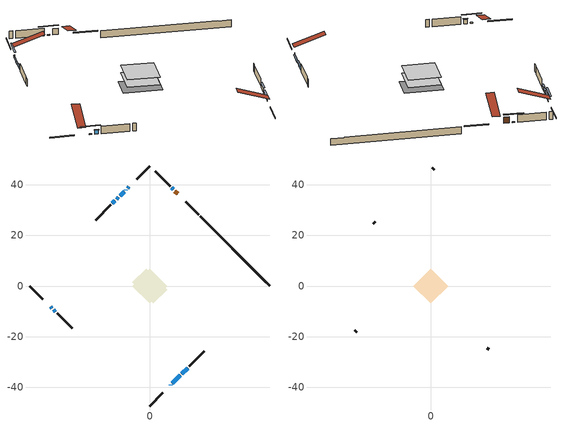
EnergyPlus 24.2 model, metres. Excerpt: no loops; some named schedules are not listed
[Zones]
conditioned space
 floor adiabatic (AdiabaticFloorConstruction): -6.9,0 0,6.9 6.9,0 0,-6.9 z0.55
 floor foundation (Slab1 construction): -6.86,1.4 -1.4,6.86 6.86,-1.4 1.4,-6.86 z-1.74
 wall outside (RimJoist1 construction): 0,-47.38 5.15,-42.23 / -47.38,0 -42.23,-5.15 / 0,47.38 -5.15,42.23 / 19.28,28.1 14.13,33.25 z0.55:0.85
 wall outside (AdiabaticWallConstruction 1): 11.05,36.33 9.88,37.5 z0.55:2.58
 wall outside (AdiabaticWallConstruction): 8.23,-39.15 8.31,-39.07 / -9.42,37.95 -9.5,37.88 z0.55:1.77; 9.22,38.15 8.68,38.69 / -8.23,39.15 -8.77,38.61 / -39.15,-8.23 -38.61,-8.77 z0.55:0.81; -10.16,37.22 -11.7,35.67 / -12.36,35.02 -13.1,34.28 / 8.96,-38.41 12.05,-35.32 z0.55:1.21; -13.75,33.62 -14.72,32.65 z0.55:1.47; 12.71,-34.67 14.96,-32.42 / -37.95,-9.42 -37.21,-10.16 z0.55:1.82
 wall outside (Wall1 construction): 15.61,-31.76 21.56,-25.82 / -36.56,-10.82 -30.61,-16.76 / -15.38,32 -21.32,26.05 / 8.03,39.35 2.08,45.29 z0.55:2.99
 wall foundation (FoundationWall1 construction): 19.93,27.44,-1.74 19.93,27.44,0.55 44.63,2.74,0.55 44.63,2.74,0.4 47.38,0,0.4 47.38,0,-1.74
 window (WindowConstruction 6): 8.23,-39.15 8.31,-39.07 z0.55:1.77
 window (WindowConstruction 8): 9.22,38.16 8.68,38.69 z0.55:0.8
 window (WindowConstruction 9): -8.23,39.15 -8.77,38.61 z0.55:0.8
 window (WindowConstruction 10): -39.15,-8.23 -38.61,-8.77 z0.55:0.8
 window (WindowConstruction 7): -9.42,37.95 -9.5,37.88 z0.55:1.77
 window (WindowConstruction): -10.16,37.22 -11.7,35.67 z0.55:1.21
 window (WindowConstruction 1): -12.36,35.02 -13.1,34.28 z0.55:1.21
 window (WindowConstruction 2): -13.75,33.62 -14.72,32.65 z0.55:1.46
 window (WindowConstruction 3): 8.96,-38.41 12.05,-35.32 z0.55:1.21
 window (WindowConstruction 4): 12.71,-34.67 14.96,-32.42 z0.55:1.82
 window (WindowConstruction 5): -37.95,-9.42 -37.21,-10.16 z0.55:1.82
 door (Door): 11.04,36.33 9.88,37.5 z0.55:2.58
 ceiling adiabatic (AdiabaticFloorConstruction): 0,-6.9 6.9,0 0,6.9 -6.9,0 z0.55
attic - vented
 floor to conditioned space (Floor1 construction Reversed): -6.9,0 0,6.9 6.9,0 0,-6.9 z2.99
 wall outside (Wall2 construction): 22.21,-25.16 22.98,-24.39 / -29.96,-17.42 -29.19,-18.19 / -21.98,25.4 -22.75,24.63 / 1.43,45.95 0.66,46.72 z0.55:2.99
 roof outside (Roof1 construction): 7.57,-39.8,2.99 0.85,-33.08,6.16 -0.92,-34.85,6.16 5.8,-41.57,2.99; -39.8,-7.57,2.99 -33.08,-0.85,6.16 -34.85,0.92,6.16 -41.57,-5.8,2.99; -7.57,39.8,2.99 -0.85,33.08,6.16 0.92,34.85,6.16 -5.8,41.57,2.99; 11.7,35.67,2.99 4.98,28.95,6.16 6.75,27.18,6.16 13.47,33.9,2.99
shading: 6.82,40.56 11.09,36.29 11.38,36.58 7.11,40.85 z3.44; -10.63,36.74 -6.36,41.01 -6.65,41.3 -10.93,37.03 z3.44; -36.74,-10.63 -41.01,-6.36 -41.3,-6.65 -37.03,-10.93 z3.44; -11.84,35.53 -10.01,37.36 -10.31,37.65 -12.14,35.82 z1.41; -13.24,34.14 -12.22,35.16 -12.51,35.45 -13.53,34.43 z1.41; -14.87,32.51 -13.61,33.77 -13.9,34.06 -15.16,32.8 z1.67; 12.2,-35.18 8.82,-38.56 9.11,-38.85 12.49,-35.47 z1.41; 15.1,-32.28 12.57,-34.81 12.86,-35.1 15.39,-32.57 z2.02; -37.07,-10.3 -38.09,-9.28 -38.38,-9.57 -37.36,-10.6 z2.02
[Building]
Building 1: Terrain=Suburbs
[Site:Location]
Edmonton Intl AP_AB: Latitude {deg}=53.31; Longitude {deg}=-113.58; Time Zone {hr}=-7; Elevation {m}=723; Keep Site Location Information=Yes
[Site:GroundTemperature:Shallow]
-1.56185, -3.61833, -3.78302, -2.80711, 1.11059, 5.01004, 8.39065, 10.5322, 10.7141, 8.97234, 5.67794, 1.89811
[Site:WaterMainsTemperature]
Calculation Method=Schedule; Temperature Schedule=mains temperature schedule
[Material] Roughness=Rough; Thermal Absorptance=0.9
Name | Thickness {m} | Conductivity {W/m-K} | Density {kg/m3} | Specific Heat {J/kg-K} | Solar Absorptance | Visible Absorptance
asphalt or fiberglass shingles | 0.00635 | 0.162714 | 1121.4 | 1465.45 | 0.4 | 0.4
ceiling loosefill ins | 0.0846667 | 0.0480833 | 16.02 | 1046.75 | 0.7 | 0.7
ceiling stud and cavity | 0.1397 | 0.10883 | 65.682 | 1177.47 | 0.7 | 0.7
concrete 4.0 in. | 0.1016 | 1.803125 | 2242.8 | 837.4 | 0.7 | 0.7
concrete 8.0 in. | 0.2032 | 1.803125 | 2242.8 | 837.4 | 0.7 | 0.7
door material | 0.04445 | 0.053851 | 512.64 | 1214.23 | 0.7 | 0.7
exterior vertical ins | 0.00218552 | 0.029427 | 32.04 | 1214.23 | 0.7 | 0.7
floor covering | 0.0127 | 0.0433444 | 54.468 | 1339.84 | 0.6 | 0.6
floor rigid ins; wall rigid ins | 0.512978 | 0.029427 | 32.04 | 1214.23 | 0.7 | 0.7
floor stud and cavity | 0.1397 | 1.75129 | 37.0049 | 1207.88 | 0.7 | 0.7
furniture material conditioned space 1 | 0.1524 | 0.115458 | 640.8 | 1214.23 | 0.6 | 0.6
gypsum board | 0.0127 | 0.160291 | 801 | 837.4 | 0.6 | 0.6
gypsum board 1 | 0.0127 | 0.160291 | 801 | 837.4 | 0.7 | 0.7
osb sheathing 0.5 in. | 0.0127 | 0.115458 | 512.64 | 1214.23 | 0.7 | 0.7
osb sheathing 0.75 in. | 0.01905 | 0.115458 | 512.64 | 1214.23 | 0.7 | 0.7
rim joist stud and cavity | 0.0508 | 0.104357 | 50.32683 | 1063.81 | 0.6 | 0.6
wall stud and cavity | 0.1397 | 0.09367 | 139.0536 | 1170.24 | 0.7 | 0.7
wall stud and cavity 1 | 0.0889 | 6.1454 | 50.32683 | 1063.81 | 0.6 | 0.6
wall stud and cavity 2 | 0.0889 | 0.380278 | 52.3479 | 1209.89 | 0.7 | 0.7
wall stud and cavity 3 | 0.0889 | 0.391764 | 83.0341 | 1211.67 | 0.7 | 0.7
wood siding | 0.0254 | 0.102417 | 544.68 | 1172.36 | 0.4 | 0.4
wood siding 1 | 0.00254 | 0.102417 | 544.68 | 1172.36 | 0.4 | 0.4
wood siding 2; wood siding 3; wood siding 4 | 0.0254 | 0.102417 | 544.68 | 1172.36 | 0.7 | 0.7
[WindowMaterial:SimpleGlazingSystem]
Name | U-Factor {W/m2-K} | Solar Heat Gain Coefficient
WindowMaterial | 2.96448 | 0.57
WindowMaterial 1 | 2.983789 | 0.53
WindowMaterial 2 | 2.946882 | 0.58
WindowMaterial 3 | 2.90089 | 0.65
WindowMaterial 4 | 2.94177 | 0.59
WindowMaterial 5 | 3.28416 | 0.45
WindowMaterial 6 | 3.199553 | 0.3
[Construction]
AdiabaticFloorConstruction: floor stud and cavity, floor rigid ins, osb sheathing 0.75 in., floor covering
AdiabaticWallConstruction: wood siding 3, wall rigid ins, wall stud and cavity 2, gypsum board
AdiabaticWallConstruction 1: wood siding 4, wall rigid ins, wall stud and cavity 2, gypsum board
Door: door material
Floor1 construction Reversed: gypsum board, ceiling stud and cavity, ceiling loosefill ins
FoundationWall1 construction: concrete 8.0 in., gypsum board 1
furniture construction conditioned space 1: furniture material conditioned space 1
PartitionWallConstruction: gypsum board, wall stud and cavity 3, gypsum board
RimJoist1 construction: wood siding 2, rim joist stud and cavity
Roof1 construction: asphalt or fiberglass shingles
Slab1 construction: concrete 4.0 in.
Wall1 construction: wood siding, osb sheathing 0.5 in., wall stud and cavity, gypsum board
Wall2 construction: wood siding 1, wall stud and cavity 1
WindowConstruction; WindowConstruction 3: WindowMaterial
WindowConstruction 1: WindowMaterial 1
WindowConstruction 10; WindowConstruction 8; WindowConstruction 9: WindowMaterial 6
WindowConstruction 2: WindowMaterial 2
WindowConstruction 4: WindowMaterial 3
WindowConstruction 5: WindowMaterial 4
WindowConstruction 6; WindowConstruction 7: WindowMaterial 5
[Zone] Multiplier=1; Part of Total Floor Area=Yes
Name | Volume {m3}
attic - vented | 48.9635
conditioned space | 459.2
[Space]
Name | Zone | Volume {m3}
attic - vented 1 | attic - vented | 48.9635
conditioned space 1 | conditioned space | 459.2
[ZoneInfiltration:EffectiveLeakageArea]
infil attic - vented 1: Zone or Space=attic - vented 1; Schedule=Always On Discrete; Effective Air Leakage Area {cm2}=3311.65; Stack Coefficient=0.000389857; Wind Coefficient=1.33405e-05
[ZoneMixing]
whole house fan mix: Zone or Space=attic - vented; Schedule=Always On Continuous; Design Flow Rate Calculation Method=Flow/Zone; Design Flow Rate {m3/s}=0; Source Zone or Space=conditioned space
[SurfaceProperty:ExposedFoundationPerimeter]
Slab1: Exposed Perimeter Calculation Method=TotalExposedPerimeter; Total Exposed Perimeter {m}=38.812
[InternalMass] Zone or ZoneList=conditioned space; Space or SpaceList=conditioned space 1
Name | Construction | Surface Area {m2}
furniture mass conditioned space 1 | furniture construction conditioned space 1 | 74.1678
partition wall mass | PartitionWallConstruction | 185.42
[Lights]
interior lighting: Zone or ZoneList or Space or SpaceList=conditioned space 1; Schedule=interior lighting schedule; Design Level Calculation Method=LightingLevel; Lighting Level {W}=343.2; Return Air Fraction=0; Fraction Radiant=0.6; Fraction Visible=0.2; Fraction Replaceable=1
[People]
occupants: Zone or ZoneList or Space or SpaceList=conditioned space 1; Number of People Schedule=occupants schedule; Number of People Calculation Method=People; Number of People=3; Fraction Radiant=0.314171; Sensible Heat Fraction=0.56303; Activity Level Schedule=occupants activity schedule; Carbon Dioxide Generation Rate {m3/s-W}=0; Enable ASHRAE 55 Comfort Warnings=No; Mean Radiant Temperature Calculation Type=EnclosureAveraged
[ElectricEquipment] Zone or ZoneList or Space or SpaceList=conditioned space 1; Design Level Calculation Method=EquipmentLevel
Name | Schedule | Design Level {W} | Fraction Latent | Fraction Radiant | Fraction Lost
clothes dryer | clothes dryer schedule | 140.772 | 0.015 | 0.081 | 0.85
clothes washer | clothes washer schedule | 32.1985 | 0.03 | 0.162 | 0.7
cooking range | cooking range schedule | 215.147 | 0.08 | 0.432 | 0.2
dishwasher | dishwasher schedule | 66.8632 | 0.3 | 0.18 | 0.4
fridge | fridge schedule | 72.9452 | 0 | 0.6 | 0
mech vent bath fan 0 | mech vent bath fan 0 schedule | 50.2 | 0 | 0 | 1
mech vent bath fan 1 | mech vent bath fan 1 schedule | 50.2 | 0 | 0 | 1
mech vent house fan | mech vent house fan schedule | 0 | 0 | 0 | 1
mech vent house fan cfis | mech vent house fan cfis schedule | 0 | 0 | 0 | 0
mech vent range fan 0 | mech vent range fan 0 schedule | 57 | 0 | 0 | 1
misc plug loads | misc plug loads schedule | 494.7 | 0.045 | 0.513 | 0.1
whole house fan | Always On Discrete | 0 | 0 | 0 | 1
[OtherEquipment] Zone or ZoneList or Space or SpaceList=conditioned space 1; Design Level Calculation Method=EquipmentLevel
Name | Fuel Type | Schedule | Design Level {W} | Fraction Latent | Fraction Radiant | Fraction Lost
clothes dryer 1 | Electricity | clothes dryer schedule | 0 | 0.015 | 0.081 | 0.85
cooking range 1 | Electricity | cooking range schedule | 0 | 0.08 | 0.432 | 0.2
general water use latent | None | general water use schedule | 62.594 | 1 | 0 | 0
general water use sensible | None | general water use schedule | -61.6891 | 0 | 0.6 | 0
mech vent house fan latent load | None | Always On Discrete | 0 | 1 | 0 | 0
mech vent house fan sensible load | None | Always On Discrete | 0 | 0 | 0 | 0
water heater energy adjustment1 | NaturalGas | Always On Discrete | 0.01 | 0 | 0 | 1
[ZoneInfiltration:DesignFlowRate] Zone or ZoneList or Space or SpaceList=conditioned space 1; Schedule=Always On Discrete; Design Flow Rate Calculation Method=Flow/Zone; Design Flow Rate {m3/s}=0
infil flow; natural vent flow; whole house fan flow
[AvailabilityManager:Scheduled]
furnace airloop Availability Manager: Schedule=Always On Discrete
[Foundation:Kiva]
Foundation Kiva 1: Initial Indoor Air Temperature {C}=18; Wall Height Above Grade {m}=0.549981; Wall Depth Below Slab {m}=0.2032; Custom Block Material Name 1=exterior vertical ins; Custom Block Depth 1 {m}=2.28999; Custom Block X Position 1 {m}=0.2159; Custom Block Z Position 1 {m}=0
[Foundation:Kiva:Settings]
Soil Conductivity {W/m-K}=0.849921; Soil Density {kg/m3}=1842.3; Soil Specific Heat {J/kg-K}=418.7; Ground Solar Absorptivity=0.9; Ground Thermal Absorptivity=0.9; Ground Surface Roughness {m}=0.03; Far-Field Width {m}=40; Deep-Ground Boundary Condition=ZeroFlux; Deep-Ground Depth {m}=40; Minimum Cell Dimension {m}=0.2; Maximum Cell Growth Coefficient=3; Simulation Timestep=Timestep
[Exterior:Lights]
exterior lighting: Schedule=exterior lighting schedule; Design Level {W}=75.6
[EnergyManagementSystem:GlobalVariable]
furnace_airloop_Fan_RTF
infil_program_Qfan
infil_program_Qinf
natural_vent_program_Qnv
natural_vent_program_Qwhf
[EnergyManagementSystem:Sensor]
Name | Output:Variable or Output:Meter Index Key | Output:Variable or Output:Meter
airflow_gain | infil flow | Infiltration Sensible Heat Gain Energy
airflow_gain_1 | natural vent flow | Infiltration Sensible Heat Gain Energy
airflow_gain_2 | whole house fan flow | Infiltration Sensible Heat Gain Energy
airflow_loss | infil flow | Infiltration Sensible Heat Loss Energy
airflow_loss_1 | natural vent flow | Infiltration Sensible Heat Loss Energy
airflow_loss_2 | whole house fan flow | Infiltration Sensible Heat Loss Energy
clg_load_cond |  | Cooling:EnergyTransfer:Zone:CONDITIONED SPACE
clg_sp_s; clg_sp_s_1 | cooling setpoint | Schedule Value
clothes_dryer_exhaust_0_sch_s | clothes dryer exhaust 0 schedule | Schedule Value
cool_season | cooling season schedule | Schedule Value
htg_load_cond |  | Heating:EnergyTransfer:Zone:CONDITIONED SPACE
htg_sp_s; htg_sp_s_1 | heating setpoint | Schedule Value
ig_ee_conv | clothes dryer | Electric Equipment Convective Heating Energy
ig_ee_conv_2 | cooking range | Electric Equipment Convective Heating Energy
ig_ee_conv_4 | fridge | Electric Equipment Convective Heating Energy
ig_ee_conv_5 | misc plug loads | Electric Equipment Convective Heating Energy
ig_ee_conv_6 | whole house fan | Electric Equipment Convective Heating Energy
ig_ee_rad | clothes dryer | Electric Equipment Radiant Heating Energy
ig_ee_rad_2 | cooking range | Electric Equipment Radiant Heating Energy
ig_ee_rad_4 | fridge | Electric Equipment Radiant Heating Energy
ig_ee_rad_5 | misc plug loads | Electric Equipment Radiant Heating Energy
ig_ee_rad_6 | whole house fan | Electric Equipment Radiant Heating Energy
ig_lgt_conv | interior lighting | Lights Convective Heating Energy
ig_lgt_rad | interior lighting | Lights Radiant Heating Energy
ig_lgt_vis | interior lighting | Lights Visible Radiation Heating Energy
ig_oe_conv | clothes dryer 1 | Other Equipment Convective Heating Energy
ig_oe_conv_1 | cooking range 1 | Other Equipment Convective Heating Energy
ig_oe_conv_2 | general water use latent | Other Equipment Convective Heating Energy
ig_oe_conv_3 | general water use sensible | Other Equipment Convective Heating Energy
ig_oe_conv_4 | water heater energy adjustment1 | Other Equipment Convective Heating Energy
ig_oe_rad | clothes dryer 1 | Other Equipment Radiant Heating Energy
ig_oe_rad_1 | cooking range 1 | Other Equipment Radiant Heating Energy
ig_oe_rad_2 | general water use latent | Other Equipment Radiant Heating Energy
ig_oe_rad_3 | general water use sensible | Other Equipment Radiant Heating Energy
ig_oe_rad_4 | water heater energy adjustment1 | Other Equipment Radiant Heating Energy
ig_ppl_conv | occupants | People Convective Heating Energy
ig_ppl_rad | occupants | People Radiant Heating Energy
im_conv | furniture mass conditioned space 1 | Surface Inside Face Convection Heat Gain Energy
im_conv_1 | partition wall mass | Surface Inside Face Convection Heat Gain Energy
im_ig | furniture mass conditioned space 1 | Surface Inside Face Internal Gains Radiation Heat Gain Energy
im_ig_1 | partition wall mass | Surface Inside Face Internal Gains Radiation Heat Gain Energy
im_lgt | furniture mass conditioned space 1 | Surface Inside Face Lights Radiation Heat Gain Energy
im_lgt_1 | partition wall mass | Surface Inside Face Lights Radiation Heat Gain Energy
im_sol | furniture mass conditioned space 1 | Surface Inside Face Solar Radiation Heat Gain Energy
im_sol_1 | partition wall mass | Surface Inside Face Solar Radiation Heat Gain Energy
im_surf | furniture mass conditioned space 1 | Surface Inside Face Net Surface Thermal Radiation Heat Gain Energy
im_surf_1 | partition wall mass | Surface Inside Face Net Surface Thermal Radiation Heat Gain Energy
mech_vent_bath_fan_0_sch_s | mech vent bath fan 0 schedule | Schedule Value
mech_vent_bath_fan_1_sch_s | mech vent bath fan 1 schedule | Schedule Value
mech_vent_range_fan_0_sch_s | mech vent range fan 0 schedule | Schedule Value
mv_conv | mech vent bath fan 0 | Electric Equipment Convective Heating Energy
mv_conv_1 | mech vent bath fan 1 | Electric Equipment Convective Heating Energy
mv_conv_2 | mech vent house fan | Electric Equipment Convective Heating Energy
mv_conv_3 | mech vent house fan cfis | Electric Equipment Convective Heating Energy
mv_conv_4 | mech vent range fan 0 | Electric Equipment Convective Heating Energy
mv_conv_5 | mech vent house fan latent load | Other Equipment Convective Heating Energy
mv_conv_6 | mech vent house fan sensible load | Other Equipment Convective Heating Energy
mv_rad | mech vent bath fan 0 | Electric Equipment Radiant Heating Energy
mv_rad_1 | mech vent bath fan 1 | Electric Equipment Radiant Heating Energy
mv_rad_2 | mech vent house fan | Electric Equipment Radiant Heating Energy
mv_rad_3 | mech vent house fan cfis | Electric Equipment Radiant Heating Energy
mv_rad_4 | mech vent range fan 0 | Electric Equipment Radiant Heating Energy
mv_rad_5 | mech vent house fan latent load | Other Equipment Radiant Heating Energy
mv_rad_6 | mech vent house fan sensible load | Other Equipment Radiant Heating Energy
natural_vent_s | natural vent schedule | Schedule Value
out_pb_s |  | Site Outdoor Air Barometric Pressure
out_wt_s |  | Site Outdoor Air Humidity Ratio
site_vw_s |  | Site Wind Speed
ss_back_out | Window1 | Surface Window Shortwave from Zone Back Out Window Heat Transfer Rate
ss_back_out_1 | Window10 | Surface Window Shortwave from Zone Back Out Window Heat Transfer Rate
ss_back_out_10 | Window9 | Surface Window Shortwave from Zone Back Out Window Heat Transfer Rate
ss_back_out_2 | Window11 | Surface Window Shortwave from Zone Back Out Window Heat Transfer Rate
ss_back_out_3 | Window12 | Surface Window Shortwave from Zone Back Out Window Heat Transfer Rate
ss_back_out_4 | Window2 | Surface Window Shortwave from Zone Back Out Window Heat Transfer Rate
ss_back_out_5 | Window3 | Surface Window Shortwave from Zone Back Out Window Heat Transfer Rate
ss_back_out_6 | Window4 | Surface Window Shortwave from Zone Back Out Window Heat Transfer Rate
ss_back_out_7 | Window5 | Surface Window Shortwave from Zone Back Out Window Heat Transfer Rate
ss_back_out_8 | Window6 | Surface Window Shortwave from Zone Back Out Window Heat Transfer Rate
ss_back_out_9 | Window8 | Surface Window Shortwave from Zone Back Out Window Heat Transfer Rate
ss_conv | Door1 | Surface Inside Face Convection Heat Gain Energy
ss_conv_1 | Window1 | Surface Inside Face Convection Heat Gain Energy
ss_conv_10 | Window8 | Surface Inside Face Convection Heat Gain Energy
ss_conv_11 | Window9 | Surface Inside Face Convection Heat Gain Energy
ss_conv_2 | Window10 | Surface Inside Face Convection Heat Gain Energy
ss_conv_3 | Window11 | Surface Inside Face Convection Heat Gain Energy
ss_conv_4 | Window12 | Surface Inside Face Convection Heat Gain Energy
ss_conv_5 | Window2 | Surface Inside Face Convection Heat Gain Energy
ss_conv_6 | Window3 | Surface Inside Face Convection Heat Gain Energy
ss_conv_7 | Window4 | Surface Inside Face Convection Heat Gain Energy
ss_conv_8 | Window5 | Surface Inside Face Convection Heat Gain Energy
ss_conv_9 | Window6 | Surface Inside Face Convection Heat Gain Energy
ss_ig | Door1 | Surface Inside Face Internal Gains Radiation Heat Gain Energy
ss_ig_1 | Window1 | Surface Inside Face Internal Gains Radiation Heat Gain Energy
ss_ig_10 | Window8 | Surface Inside Face Internal Gains Radiation Heat Gain Energy
ss_ig_11 | Window9 | Surface Inside Face Internal Gains Radiation Heat Gain Energy
ss_ig_2 | Window10 | Surface Inside Face Internal Gains Radiation Heat Gain Energy
ss_ig_3 | Window11 | Surface Inside Face Internal Gains Radiation Heat Gain Energy
ss_ig_4 | Window12 | Surface Inside Face Internal Gains Radiation Heat Gain Energy
ss_ig_5 | Window2 | Surface Inside Face Internal Gains Radiation Heat Gain Energy
ss_ig_6 | Window3 | Surface Inside Face Internal Gains Radiation Heat Gain Energy
ss_ig_7 | Window4 | Surface Inside Face Internal Gains Radiation Heat Gain Energy
ss_ig_8 | Window5 | Surface Inside Face Internal Gains Radiation Heat Gain Energy
ss_ig_9 | Window6 | Surface Inside Face Internal Gains Radiation Heat Gain Energy
ss_lgt | Door1 | Surface Inside Face Lights Radiation Heat Gain Energy
ss_sol | Door1 | Surface Inside Face Solar Radiation Heat Gain Energy
ss_surf | Door1 | Surface Inside Face Net Surface Thermal Radiation Heat Gain Energy
ss_surf_1 | Window1 | Surface Inside Face Net Surface Thermal Radiation Heat Gain Energy
ss_surf_10 | Window8 | Surface Inside Face Net Surface Thermal Radiation Heat Gain Energy
ss_surf_11 | Window9 | Surface Inside Face Net Surface Thermal Radiation Heat Gain Energy
ss_surf_2 | Window10 | Surface Inside Face Net Surface Thermal Radiation Heat Gain Energy
ss_surf_3 | Window11 | Surface Inside Face Net Surface Thermal Radiation Heat Gain Energy
ss_surf_4 | Window12 | Surface Inside Face Net Surface Thermal Radiation Heat Gain Energy
ss_surf_5 | Window2 | Surface Inside Face Net Surface Thermal Radiation Heat Gain Energy
ss_surf_6 | Window3 | Surface Inside Face Net Surface Thermal Radiation Heat Gain Energy
ss_surf_7 | Window4 | Surface Inside Face Net Surface Thermal Radiation Heat Gain Energy
ss_surf_8 | Window5 | Surface Inside Face Net Surface Thermal Radiation Heat Gain Energy
ss_surf_9 | Window6 | Surface Inside Face Net Surface Thermal Radiation Heat Gain Energy
ss_trans_in | Window1 | Surface Window Transmitted Solar Radiation Rate
ss_trans_in_1 | Window10 | Surface Window Transmitted Solar Radiation Rate
ss_trans_in_10 | Window9 | Surface Window Transmitted Solar Radiation Rate
ss_trans_in_2 | Window11 | Surface Window Transmitted Solar Radiation Rate
ss_trans_in_3 | Window12 | Surface Window Transmitted Solar Radiation Rate
ss_trans_in_4 | Window2 | Surface Window Transmitted Solar Radiation Rate
ss_trans_in_5 | Window3 | Surface Window Transmitted Solar Radiation Rate
ss_trans_in_6 | Window4 | Surface Window Transmitted Solar Radiation Rate
ss_trans_in_7 | Window5 | Surface Window Transmitted Solar Radiation Rate
ss_trans_in_8 | Window6 | Surface Window Transmitted Solar Radiation Rate
ss_trans_in_9 | Window8 | Surface Window Transmitted Solar Radiation Rate
ss_trans_out | Window1 | Surface Inside Face Initial Transmitted Diffuse Transmitted Out Window Solar Radiation Rate
ss_trans_out_1 | Window10 | Surface Inside Face Initial Transmitted Diffuse Transmitted Out Window Solar Radiation Rate
ss_trans_out_10 | Window9 | Surface Inside Face Initial Transmitted Diffuse Transmitted Out Window Solar Radiation Rate
ss_trans_out_2 | Window11 | Surface Inside Face Initial Transmitted Diffuse Transmitted Out Window Solar Radiation Rate
ss_trans_out_3 | Window12 | Surface Inside Face Initial Transmitted Diffuse Transmitted Out Window Solar Radiation Rate
ss_trans_out_4 | Window2 | Surface Inside Face Initial Transmitted Diffuse Transmitted Out Window Solar Radiation Rate
ss_trans_out_5 | Window3 | Surface Inside Face Initial Transmitted Diffuse Transmitted Out Window Solar Radiation Rate
ss_trans_out_6 | Window4 | Surface Inside Face Initial Transmitted Diffuse Transmitted Out Window Solar Radiation Rate
ss_trans_out_7 | Window5 | Surface Inside Face Initial Transmitted Diffuse Transmitted Out Window Solar Radiation Rate
ss_trans_out_8 | Window6 | Surface Inside Face Initial Transmitted Diffuse Transmitted Out Window Solar Radiation Rate
ss_trans_out_9 | Window8 | Surface Inside Face Initial Transmitted Diffuse Transmitted Out Window Solar Radiation Rate
s_conv | Floor1 | Surface Inside Face Convection Heat Gain Energy
s_conv_1 | FoundationWall1 | Surface Inside Face Convection Heat Gain Energy
s_conv_10 | Wall1:225 | Surface Inside Face Convection Heat Gain Energy
s_conv_11 | Wall1:315 | Surface Inside Face Convection Heat Gain Energy
s_conv_12 | Wall1:45 | Surface Inside Face Convection Heat Gain Energy
s_conv_2 | inferred conditioned ceiling | Surface Inside Face Convection Heat Gain Energy
s_conv_3 | inferred conditioned floor | Surface Inside Face Convection Heat Gain Energy
s_conv_4 | RimJoist1:135 | Surface Inside Face Convection Heat Gain Energy
s_conv_5 | RimJoist1:225 | Surface Inside Face Convection Heat Gain Energy
s_conv_6 | RimJoist1:315 | Surface Inside Face Convection Heat Gain Energy
s_conv_7 | RimJoist1:45 | Surface Inside Face Convection Heat Gain Energy
s_conv_8 | Slab1 | Surface Inside Face Convection Heat Gain Energy
s_conv_9 | Wall1:135 | Surface Inside Face Convection Heat Gain Energy
s_ig | Floor1 | Surface Inside Face Internal Gains Radiation Heat Gain Energy
s_ig_1 | FoundationWall1 | Surface Inside Face Internal Gains Radiation Heat Gain Energy
s_ig_10 | Wall1:225 | Surface Inside Face Internal Gains Radiation Heat Gain Energy
s_ig_11 | Wall1:315 | Surface Inside Face Internal Gains Radiation Heat Gain Energy
s_ig_12 | Wall1:45 | Surface Inside Face Internal Gains Radiation Heat Gain Energy
s_ig_2 | inferred conditioned ceiling | Surface Inside Face Internal Gains Radiation Heat Gain Energy
s_ig_3 | inferred conditioned floor | Surface Inside Face Internal Gains Radiation Heat Gain Energy
s_ig_4 | RimJoist1:135 | Surface Inside Face Internal Gains Radiation Heat Gain Energy
s_ig_5 | RimJoist1:225 | Surface Inside Face Internal Gains Radiation Heat Gain Energy
s_ig_6 | RimJoist1:315 | Surface Inside Face Internal Gains Radiation Heat Gain Energy
s_ig_7 | RimJoist1:45 | Surface Inside Face Internal Gains Radiation Heat Gain Energy
s_ig_8 | Slab1 | Surface Inside Face Internal Gains Radiation Heat Gain Energy
s_ig_9 | Wall1:135 | Surface Inside Face Internal Gains Radiation Heat Gain Energy
s_lgt | Floor1 | Surface Inside Face Lights Radiation Heat Gain Energy
s_lgt_1 | FoundationWall1 | Surface Inside Face Lights Radiation Heat Gain Energy
s_lgt_10 | Wall1:225 | Surface Inside Face Lights Radiation Heat Gain Energy
s_lgt_11 | Wall1:315 | Surface Inside Face Lights Radiation Heat Gain Energy
s_lgt_12 | Wall1:45 | Surface Inside Face Lights Radiation Heat Gain Energy
s_lgt_2 | inferred conditioned ceiling | Surface Inside Face Lights Radiation Heat Gain Energy
s_lgt_3 | inferred conditioned floor | Surface Inside Face Lights Radiation Heat Gain Energy
s_lgt_4 | RimJoist1:135 | Surface Inside Face Lights Radiation Heat Gain Energy
